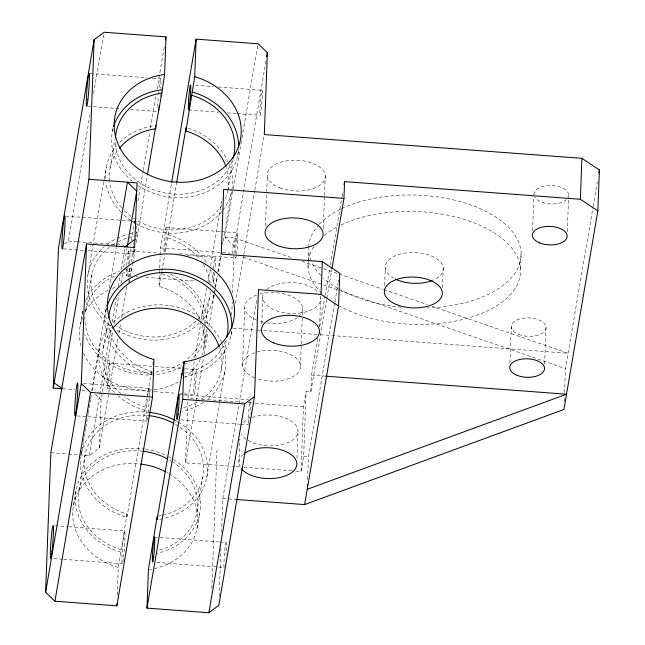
<?xml version="1.0" encoding="UTF-8"?>
<svg xmlns="http://www.w3.org/2000/svg" width="645" height="645" viewBox="0 0 645 645"><rect width="100%" height="100%" fill="white"/><g stroke="black" fill="none" stroke-linecap="round" stroke-linejoin="round"><path stroke-width="0.48" stroke-dasharray="3.23 2.42" d="M80.472 461.256A63.807 53.93 9.7 0 0 125.598 516.968L126.952 517.306L126.702 513.936A59.937 50.665 9.7 0 1 85.325 453.79A59.937 50.665 9.7 0 1 148.793 415.59M79.448 454.878L89.324 455.62L99.249 448.154L101.055 399.852L112.891 330.595M117.253 595.004L118.285 567.39L127.073 514.025M128.944 282.147L129.097 278.205M129.129 277.221L129.5 267.361M129.645 263.41L130.201 248.623M121.728 273.488A59.937 50.665 9.7 0 1 131.016 271.384L131.483 268.844L130.355 268.949A62.839 53.116 9.7 0 0 125.42 269.884M126.952 517.306L146.883 398.126M106.457 308.229A63.807 53.93 9.7 0 0 149.963 374.39L151.325 374.729L151.083 371.302A59.937 50.665 9.7 0 1 108.666 319.92M200.2 319.976A62.839 53.116 9.7 0 0 160.121 286.654L159.009 286.38L159.452 274.544M159.492 273.561L160.153 255.807M160.194 254.823L160.452 247.922L171.61 182.616M234.764 466.512L185.558 462.828L187.864 401.142M211.85 588.425L217.034 449.71M219.171 596.303L220.808 552.37M220.848 551.37L220.993 547.379M221.558 532.399L222.823 498.456L257.161 297.595M231.724 315.074L232.208 302.094M232.539 293.112L234.296 246.188L266.014 60.63M238.884 462.997L239.771 439.181M242.528 365.586L244.681 307.867M261.773 323.661L262.741 297.861M265.418 226.226L267.312 175.48M296.998 458.337L298.038 430.554M300.449 365.884L301.231 344.986M301.271 343.995L302.311 316.131M302.352 315.139L302.61 308.173M308.06 267.377L308.673 251.002M296.015 471.1L301.038 471.479L303.456 406.81L306.069 391.531L310.874 391.894L326.652 299.611M301.038 471.479L303.65 456.2L306.069 391.531M307.609 479.38L308.463 456.563L334.715 302.973M310.874 391.894L311.503 375.108L317.783 338.391M319.589 326.934L320.662 298.159M323.266 228.515L324.459 196.677M324.5 195.677L325.241 175.779M384.638 285.461L385.299 267.78M442.494 287.726L443.228 268.078M509.945 362.974L511.291 327.031M520.467 268.481L521.079 252.106M532.577 230.579L533.842 196.636M544.662 364.151L546.049 327.217M567.294 231.757L568.487 199.813M568.527 198.813L568.68 194.822M564.214 401.504L564.367 397.505M564.552 392.515L565.447 368.561L592.957 207.617M136.28 242.714L147.254 175.932M165.241 251.881L176.545 183.14M64.573 243.899L68.394 241.02L90.381 112.399M93.59 93.598L103.74 34.225M88.01 274.149L106.288 167.216M112.383 131.572L112.867 128.71M80.254 325.249L82.866 309.971A62.839 53.116 9.7 0 0 82.246 322.863M85.721 310.503L91.792 274.964M110.085 167.926L114.995 139.215M91.735 390.951L106.449 304.867M109.328 288.041L116.261 247.478M81.786 451.274L81.278 454.249A63.807 53.93 9.7 0 0 80.649 458.611M81.955 450.283L83.31 442.365M83.479 441.374L84.156 437.415M84.326 436.423L85.003 432.464M85.172 431.473L85.68 428.506M85.85 427.514L87.204 419.589M87.873 415.63L88.212 413.647M88.381 412.663L89.058 408.696M89.228 407.713L90.582 399.787M90.752 398.795L91.429 394.837M92.106 390.878L99.556 347.316M105.651 311.672L106.465 306.891M73.522 505.341L76.134 490.071M78.988 490.603L85.067 455.007M103.353 348.026L108.094 320.299M89.324 455.62L111.311 326.991M112.149 322.04L116.213 298.296M118.245 286.42L120.268 274.552M121.115 269.602L125.009 246.842M114.076 323.669L118.986 294.975M121.01 283.099L122.873 272.214M123.719 267.272L126.936 248.47M131.153 240.714L134.708 219.937M137.925 201.135L142.997 171.457M143.166 170.465L149.761 131.878M150.438 127.92L155.848 96.258M157.033 89.332L164.475 45.795M99.249 448.154L118.196 337.335M118.865 333.376L120.728 322.492M121.574 317.542L126.984 285.88M128.508 276.979L130.371 266.095M131.048 262.136L133.249 249.276M133.418 248.285L133.918 245.318M129.032 283.171L129.524 280.301M130.177 276.487L131.483 268.844M131.387 271.343L132.572 264.434M132.741 263.45L135.273 248.639M159.009 286.38L161.621 271.102L162.734 271.376M161.863 271.626L164.564 255.831M147.052 397.143L151.454 371.399M151.325 374.729L152.309 368.996M194.234 361.547L187.969 398.159L243.205 402.295M194.911 357.588L206.916 287.339M207.932 281.397L209.964 269.529M210.633 265.571L222.138 198.289M203.53 332.618L204.376 327.684M205.054 323.734L209.609 297.079M233.151 159.347L228.072 189.049A59.937 50.665 9.7 0 0 226.266 167.369M203.772 348.429L206.384 333.151M213.422 297.684L213.93 294.717M214.1 293.725L214.608 290.758M215.285 286.799L217.147 275.907M217.825 271.948L220.703 255.114M222.565 244.221L222.904 242.238M223.073 241.254L231.7 190.751M237.795 155.114L238.779 149.382M185.558 462.828L203.989 354.976M204.159 353.984L208.053 331.232M208.891 326.281L214.648 292.645M214.817 291.653L215.325 288.686M215.494 287.694L217.518 275.818M218.195 271.859L221.243 254.049M234.296 246.188L224.976 237.279L241.77 139.046M241.939 138.054L257.887 44.779M224.976 237.279L234.603 238.005L231.99 253.275L233.893 253.936M196.798 512.719L202.885 477.123M221.171 370.141L226.25 340.431M197.039 528.529L199.652 513.251M235.473 303.247L243.617 255.614M243.786 254.622L254.646 191.113M254.815 190.122L264.313 134.555M206.69 477.784L219.389 403.528M219.558 402.536L224.968 370.851M231.063 335.207L231.878 330.433M319.815 326.483L324.903 296.716M325.072 295.724L329.651 268.933M330.329 264.966L341.866 197.491M342.035 196.499L342.713 192.524M326.822 298.611L331.74 269.836M334.884 301.981L338.101 283.155M338.27 282.163L338.609 280.188M593.126 206.634L597.359 181.858M136.232 232.498L137.611 232.369M137.466 235.804L137.087 235.836A59.937 50.665 9.7 0 0 118.301 241.746M90.042 73.522L146.673 77.763M152.639 78.206L160.589 78.803M195.411 85.285L213.302 86.632M218.268 87.002L261.991 90.276M188.622 109.964L218.437 112.198M227.379 112.867L236.32 113.544M237.312 113.617L260.169 115.326M87.656 106.28L121.445 108.812M130.387 109.481L157.211 111.488M65.669 216.099L132.241 221.082M133.233 221.154L136.216 221.38M166.071 227.492L220.727 231.587M221.719 231.66L237.618 232.853M68.394 241.02L76.384 241.625M77.384 241.698L124.316 245.213M160.452 247.922L230.007 253.13M179.157 253.662L235.796 257.903M126.718 265.409A12.569 0.75 -85.7 0 1 128.524 250.841L159.38 253.154M187.26 255.243L215.132 257.331A12.569 0.75 -85.7 0 1 215.003 269.449M63.291 248.857L84.156 250.421M88.131 250.72L133.838 254.138M126.541 268.546A12.569 0.75 -85.7 0 0 126.702 275.899L131.677 276.27M135.66 276.568L137.651 276.713M145.617 277.31L196.386 281.115M208.335 282.01L213.31 282.381M233.24 328.2L257.299 330.006M258.298 330.079L262.313 330.377M263.313 330.45L319.452 334.658M320.452 334.731L568.06 353.283L432.206 306.319M311.503 375.108L324.556 376.083M109.336 363.103L154.131 366.457M155.123 366.529L181.011 368.472M184.994 368.771L195.943 369.593M83.431 383.469L149.011 388.379M107.513 388.153L153.308 391.588M154.3 391.66L176.206 393.297M180.189 393.595L183.172 393.821M184.164 393.893L194.121 394.643M178.875 394.49L248.43 399.698M62.871 388.782L74.812 389.677M81.786 390.201L86.761 390.572M248.22 402.665L254.251 403.117M255.251 403.198L303.456 406.81M181.027 419.839L239.65 424.233M240.641 424.305L248.591 424.902M77.078 415.928L87.019 416.678M88.01 416.751L146.633 421.137M303.65 456.2L308.463 456.563M50.826 452.734L67.604 453.991M68.596 454.064L78.464 454.806M235.764 466.585L242.794 467.117M243.802 467.19L292 470.802M222.823 498.456L235.796 499.424M55.091 525.748L68.007 526.715M68.999 526.788L124.646 530.956M154.502 537.067L219.09 541.905M220.082 541.977L226.04 542.429A12.569 0.75 -85.7 0 1 225.911 554.539M156.654 562.416L224.226 567.479M53.704 558.578L62.646 559.255M63.637 559.328L122.26 563.714M167.748 234.627L169.103 234.965A63.807 53.93 9.7 0 1 206.731 263.023M167.603 238.061L167.974 238.15A59.937 50.665 9.7 0 1 199.192 258.669M145.359 407.043L144.988 406.947A59.937 50.665 9.7 0 1 124.437 396.627M145.238 410.373L143.875 410.035A63.807 53.93 9.7 0 1 116.64 394.595M120.986 549.621L120.615 549.524A59.937 50.665 9.7 0 1 79.15 489.789A59.937 50.665 9.7 0 1 141.739 451.081M120.897 552.12L119.785 551.846A62.839 53.116 9.7 0 1 76.545 488.176A62.839 53.116 9.7 0 1 144.424 448.928M118.285 567.39L117.172 567.116A62.839 53.116 9.7 0 1 73.675 504.592A62.839 53.116 9.7 0 1 139.086 463.884M234.603 238.005L292.556 258.04M302.053 261.322L338.149 273.803M339.101 274.133L382.808 289.234M383.751 289.565L427.458 304.674M243.391 257.218L339.343 290.395M340.294 290.718L565.447 368.561M95.323 394.369L101.055 399.852M320.267 296.144A29.001 15.399 2.1 0 1 289.089 313.285A29.001 15.399 2.1 0 1 264.49 291.967M266.643 289.597A29.001 15.399 2.1 0 1 293.048 282.655A29.001 15.399 2.1 0 1 318.009 292.241M256.791 352.057A29.001 15.399 2.1 0 1 293.749 356.459A29.001 15.399 2.1 0 1 293.435 376.39A29.001 15.399 2.1 0 1 256.379 378.478M254.791 377.881A29.001 15.399 2.1 0 1 254.412 352.823M252.002 417.492A29.001 15.399 2.1 0 1 291.733 421.403A29.001 15.399 2.1 0 1 288.122 442.526A29.001 15.399 2.1 0 1 248.075 440.462M246.019 439.132A29.001 15.399 2.1 0 1 241.399 434.254M243.399 422.556A29.001 15.399 2.1 0 1 249.083 418.702M240.174 466.996A29.001 15.399 2.1 0 1 243.447 454.177M340.987 225.032A106.344 56.47 2.1 0 1 490.458 230.579A106.344 56.47 2.1 0 1 489.208 310.003A106.344 56.47 2.1 0 1 339.713 306.198M321.605 293.12A106.344 56.47 2.1 0 1 308.149 261.83M308.407 260A106.344 56.47 2.1 0 1 313.905 246.624M324.29 235.433A106.344 56.47 2.1 0 1 337.698 226.685M566.705 199.434A17.399 9.24 2.1 0 1 549.734 203.893A17.399 9.24 2.1 0 1 534.697 197.039M533.923 194.637A17.399 9.24 2.1 0 1 551.725 185.502A17.399 9.24 2.1 0 1 568.624 196.024M341.6 208.666A106.344 56.47 2.1 0 1 511.55 230.66A106.344 56.47 2.1 0 1 425.152 308.068M401.359 307.23A106.344 56.47 2.1 0 1 338.69 288.904M337.883 288.436A106.344 56.47 2.1 0 1 323.613 278.068M320.879 275.407A106.344 56.47 2.1 0 1 311.559 262.047M311.164 261.136A106.344 56.47 2.1 0 1 308.592 248.228M308.616 247.309A106.344 56.47 2.1 0 1 318.678 224.944M319.348 224.218A106.344 56.47 2.1 0 1 340.77 209.069M393.934 278.366A29.001 15.399 2.1 0 1 394.28 256.226A29.001 15.399 2.1 0 1 435.907 258.258A29.001 15.399 2.1 0 1 432.835 280.261M259.774 294.12A29.001 15.399 2.1 0 1 293.983 297.587A29.001 15.399 2.1 0 1 299.32 315.865M297.345 317.534A29.001 15.399 2.1 0 1 267.288 322.887M263.652 322.218A29.001 15.399 2.1 0 1 258.532 320.767M256.952 320.17A29.001 15.399 2.1 0 1 257.347 294.838M229.152 164.402A63.807 53.93 9.7 0 1 222.993 210.117M221.864 211.552A63.807 53.93 9.7 0 1 135.49 223.396M134.708 222.944A63.807 53.93 9.7 0 1 131.653 221.017M130.911 220.517A63.807 53.93 9.7 0 1 122.655 213.826M121.26 212.447A63.807 53.93 9.7 0 1 105.869 182.204M105.53 178.657A63.807 53.93 9.7 0 1 116.705 145.714M119.833 142.319A63.807 53.93 9.7 0 1 154.51 125.565M188.267 128.307A63.807 53.93 9.7 0 1 228.451 162.701M213.858 295.079A63.807 53.93 9.7 0 1 201.796 320.581M199.216 323.234A63.807 53.93 9.7 0 1 115.657 329.41M110.448 325.886A63.807 53.93 9.7 0 1 104.297 246.721M107.231 244.35A63.807 53.93 9.7 0 1 116.229 238.787M117.108 238.352A63.807 53.93 9.7 0 1 128.274 234.183M129.145 233.95A63.807 53.93 9.7 0 1 133.547 232.958M210.173 269.634A63.807 53.93 9.7 0 1 214.124 285.356M222.42 344.503A63.807 53.93 9.7 0 1 206.497 400.077M203.425 402.311A63.807 53.93 9.7 0 1 182.092 411.478M114.528 392.547A63.807 53.93 9.7 0 1 110.577 325.112M113.101 322.419A63.807 53.93 9.7 0 1 221.719 342.801M178.27 422.056A63.807 53.93 9.7 0 1 207.029 475.849A63.807 53.93 9.7 0 1 163.814 518.411M162.927 518.612A63.807 53.93 9.7 0 1 158.468 519.435M81.455 453.379A63.807 53.93 9.7 0 1 148.769 412.244M175.109 420.29A63.807 53.93 9.7 0 1 177.488 421.604M250.679 401.319A12.569 0.75 -85.7 0 1 250.163 413.606M249.881 416.791A12.569 0.75 -85.7 0 1 249.728 418.282M248.325 423.426A12.569 0.75 -85.7 0 1 249.752 402.69M136.587 225.798A16.431 0.976 -85.7 0 1 136.24 234.385M134.91 248.962A16.431 0.976 -85.7 0 1 133.491 248.164M133.628 244.528A16.431 0.976 -85.7 0 1 133.733 242.52M159.105 87.462A16.431 0.976 -85.7 0 1 160.653 78.803A16.431 0.976 -85.7 0 1 160.798 88.421M160.42 94.646A16.431 0.976 -85.7 0 1 160.258 96.79M157.832 107.151A16.431 0.976 -85.7 0 1 158.38 95.726M158.541 93.581A16.431 0.976 -85.7 0 1 158.654 92.162M123.332 558.538A16.431 0.976 -85.7 0 1 122.123 552.773A16.431 0.976 -85.7 0 1 124.799 531.109A16.431 0.976 -85.7 0 1 123.542 556.885M225.5 340.891A59.937 50.665 9.7 0 1 184.801 373.124M231.692 330.837A63.807 53.93 9.7 0 1 184.631 376.559M227.903 190.041A59.937 50.665 9.7 0 1 224.275 200.837M221.928 205.029A59.937 50.665 9.7 0 1 137.522 220.703M135.877 219.727A59.937 50.665 9.7 0 1 133.475 218.171M131.169 216.535A59.937 50.665 9.7 0 1 124.154 210.423M121.671 207.73A59.937 50.665 9.7 0 1 109.715 182.132M109.594 181.18A59.937 50.665 9.7 0 1 118.269 149.737M164.08 252.227A12.569 0.75 -85.7 0 1 165.096 232.724A12.569 0.75 -85.7 0 1 166.297 233.401A12.569 0.75 -85.7 0 1 164.362 252.38M210.318 291.435A59.937 50.665 9.7 0 1 196.878 320.46M196.169 321.162A59.937 50.665 9.7 0 1 116.777 326.257M107.167 318.751A59.937 50.665 9.7 0 1 109.852 246.971M112.786 244.915A59.937 50.665 9.7 0 1 115.092 243.488M203.32 264.514A59.937 50.665 9.7 0 1 209.843 281.93M219.534 347.462A59.937 50.665 9.7 0 1 201.667 399.182M197.08 402.069A59.937 50.665 9.7 0 1 183.341 407.68M120.784 393.684A59.937 50.665 9.7 0 1 111.537 329.837M175.448 424.346A59.937 50.665 9.7 0 1 203.231 475.075A59.937 50.665 9.7 0 1 162.29 515.355M161.355 515.565A59.937 50.665 9.7 0 1 158.533 516.097M235.53 253.332A12.569 0.75 -85.7 0 1 236.9 236.046A12.569 0.75 -85.7 0 1 237.9 236.61A12.569 0.75 -85.7 0 1 236.618 253.945M236.312 256.017A12.569 0.75 -85.7 0 1 235.53 256.428M128.524 250.841A12.569 0.75 -85.7 0 1 128.266 264.595M127.984 267.78A12.569 0.75 -85.7 0 1 126.702 275.899M213.568 268.634A12.569 0.75 -85.7 0 1 215.18 257.331M214.737 272.698A12.569 0.75 -85.7 0 1 213.261 282.381A12.569 0.75 -85.7 0 1 213.326 271.9M147.737 395.216A16.431 0.976 -85.7 0 1 149.301 396.103M149.221 397.997A16.431 0.976 -85.7 0 1 147.705 415.96M147.503 417.428A16.431 0.976 -85.7 0 1 146.262 418.081A16.431 0.976 -85.7 0 1 147.334 398.989M171.82 461.425A59.937 50.665 9.7 0 1 197.144 510.671A59.937 50.665 9.7 0 1 158.968 550.258M169.369 459.941A59.937 50.665 9.7 0 1 171.006 460.917M224.129 567.423A12.569 0.75 -85.7 0 1 224.436 554.273A12.569 0.75 -85.7 0 1 226.081 542.421M204.247 326.975A59.937 50.665 9.7 0 1 185.47 360.611M184.752 361.144A59.937 50.665 9.7 0 1 119.591 366.545A59.937 50.665 9.7 0 1 84.963 317.09M85.398 312.373A59.937 50.665 9.7 0 1 116.439 275.375M161.903 273.698A59.937 50.665 9.7 0 1 204.304 323.177M231.894 161.685A59.937 50.665 9.7 0 1 166.523 193.274A59.937 50.665 9.7 0 1 115.407 141.723M206.964 329.224A62.839 53.116 9.7 0 1 191.718 358.942M186.695 363.054A62.839 53.116 9.7 0 1 185.155 364.135M181.124 366.626A62.839 53.116 9.7 0 1 84.753 334.231M85.438 301.4A62.839 53.116 9.7 0 1 119.68 271.456M170.401 274.198A62.839 53.116 9.7 0 1 207.206 325.257M202.175 325.024A62.839 53.116 9.7 0 1 201.917 355.137M200.401 358.838A62.839 53.116 9.7 0 1 184.841 377.776M178.512 381.905A62.839 53.116 9.7 0 1 83.463 352.871M81.077 346.083A62.839 53.116 9.7 0 1 82.109 318.541M85.414 311.374A62.839 53.116 9.7 0 1 108.916 289.992M112.456 288.412A62.839 53.116 9.7 0 1 117.067 286.735M173.457 459.474A62.839 53.116 9.7 0 1 199.805 512.396A62.839 53.116 9.7 0 1 157.09 553.337M145.327 449.057A62.839 53.116 9.7 0 1 168.538 456.628M169.329 457.047A62.839 53.116 9.7 0 1 170.893 457.918M169.143 473.704A62.839 53.116 9.7 0 1 196.951 528.948A62.839 53.116 9.7 0 1 149.551 569.543M166.724 472.325A62.839 53.116 9.7 0 1 168.281 473.196M238.424 150.745A63.807 53.93 9.7 0 1 201.635 193.814A63.807 53.93 9.7 0 1 137.748 185.373M132.459 181.463A63.807 53.93 9.7 0 1 112.964 128.992M279.583 187.776A29.001 15.399 2.1 0 0 325.144 177.786A29.001 15.399 2.1 0 0 284.106 161.315A29.001 15.399 2.1 0 0 279.583 187.776M518.653 334.408A17.399 9.24 2.1 0 0 545.993 328.418A17.399 9.24 2.1 0 0 521.362 318.533A17.399 9.24 2.1 0 0 518.653 334.408M261.144 110.102A12.569 0.75 -85.7 0 0 262.08 90.324A12.569 0.75 -85.7 0 0 260.008 107.973A12.569 0.75 -85.7 0 0 261.144 110.102M108.489 382.928A12.569 0.75 -85.7 0 0 109.424 363.159A12.569 0.75 -85.7 0 0 107.352 380.8A12.569 0.75 -85.7 0 0 108.489 382.928M195.096 389.419A12.569 0.75 -85.7 0 0 196.04 369.641A12.569 0.75 -85.7 0 0 193.96 387.29A12.569 0.75 -85.7 0 0 195.096 389.419"/><path stroke-width="0.97" d="M157.59 516.25L157.098 519.564L181.963 373.616M181.592 373.657L181.463 376.986L184.075 361.708L185.454 361.579A63.807 53.93 9.7 0 0 224.154 281.067A63.807 53.93 9.7 0 0 120.099 273.27A63.807 53.93 9.7 0 0 152.575 359.12L153.937 359.45L152.534 397.078L116.842 605.857L54.93 601.213L45.61 592.312L50.826 452.734L86.511 243.963L134.628 247.567L137.046 182.898L88.929 179.286L53.245 388.064L61.904 388.709M53.245 388.064L58.461 248.486L94.146 39.716L104.079 32.25L165.999 36.886L164.588 74.514L161.855 93.122L155.389 128.806A59.937 50.665 9.7 0 0 119.486 148.197M45.61 592.312L81.294 383.533L86.511 243.963M88.929 179.286L94.146 39.716M116.842 605.857L116.922 603.881M155.759 128.766L155.888 125.436M236.788 499.504L304.625 504.584L338.569 305.996L321.065 294.37L258.508 289.678L254.517 396.514L218.832 605.284L208.899 612.75L146.979 608.114L148.423 569.648L157.211 516.282M225.935 166.442A59.937 50.665 9.7 0 0 186.268 131.12L186.026 127.694L176.714 182.148M185.897 131.024L194.726 76.771L196.136 39.143L258.056 43.787L267.369 52.688L264.313 134.555L581.887 158.339L599.39 169.966L597.859 210.899L563.915 409.486L304.625 504.584M146.979 608.114L182.672 399.336L184.075 361.708M307.351 486.33L307.423 484.347M321.065 294.37L322.29 261.62L221.243 254.049L223.662 189.38L343.954 198.394L344.583 181.608L580.355 199.273L597.859 210.899M338.569 305.996L339.794 273.246L322.29 261.62M580.355 199.273L581.887 158.339M54.93 601.213L90.614 392.442L81.294 383.533M116.431 246.487L127.428 182.172L136.74 191.081L127.275 246.487M165.491 39.853L165.999 36.886M147.423 174.94L155.381 128.411M171.61 182.616L196.136 39.143M153.123 364.223L153.446 362.313M266.691 56.663L267.369 52.688M208.899 612.75L244.592 403.98L254.517 396.514M344.067 184.591L344.583 181.608M331.909 268.844L343.954 198.394M598.882 172.941L599.39 169.966M125.009 246.842L134.934 239.376M307.238 489.305L566.528 394.216L325.564 376.164M164.588 74.514L163.209 74.643A63.807 53.93 9.7 0 0 124.509 155.155A63.807 53.93 9.7 0 0 228.572 162.951A63.807 53.93 9.7 0 0 196.088 77.11L194.726 76.771M161.976 89.792L160.597 89.921A63.807 53.93 9.7 0 0 113.689 126.436M161.855 93.122L161.476 93.162A59.937 50.665 9.7 0 0 115.471 137.925M90.614 392.442L152.534 397.078M182.672 399.336L244.592 403.98M192.113 92.05L193.476 92.388A63.807 53.93 9.7 0 1 238.626 147.213M191.992 95.379L192.363 95.476A59.937 50.665 9.7 0 1 233.111 158.081M54.116 382.969L62.073 388.258M244.149 453.637A29.001 15.399 2.1 0 1 288.404 452.838A29.001 15.399 2.1 0 1 284.405 476.244A29.001 15.399 2.1 0 1 241.536 468.915M432.094 280.559A29.001 15.399 2.1 0 1 395.329 279.083M149.696 412.357A63.807 53.93 9.7 0 1 174.295 419.871M108.739 318.025A59.937 50.665 9.7 0 1 176.367 273.407A59.937 50.665 9.7 0 1 226.629 337.262M107.53 304.859A63.807 53.93 9.7 0 1 178.649 270.489A63.807 53.93 9.7 0 1 231.869 328.192M159.275 106.385A16.431 0.976 -85.7 0 1 159.073 107.852M158.88 109.102A16.431 0.976 -85.7 0 1 158.347 111.351M112.754 328.297A59.937 50.665 9.7 0 1 170.828 309.149A59.937 50.665 9.7 0 1 219.203 346.534M148.793 415.59A59.937 50.665 9.7 0 1 173.779 423.41M142.714 451.186A59.937 50.665 9.7 0 1 167.692 459.006M140.9 464.086A62.839 53.116 9.7 0 1 165.136 471.487M273.778 342.906A29.001 15.399 2.1 0 0 319.348 332.917A29.001 15.399 2.1 0 0 278.301 316.445A29.001 15.399 2.1 0 0 273.778 342.906M277.423 245.487A29.001 15.399 2.1 0 0 322.992 235.506A29.001 15.399 2.1 0 0 281.946 219.026A29.001 15.399 2.1 0 0 277.423 245.487M396.651 304.633A29.001 15.399 2.1 0 0 442.22 294.652A29.001 15.399 2.1 0 0 401.174 278.172A29.001 15.399 2.1 0 0 396.651 304.633M517.121 375.342A17.399 9.24 2.1 0 0 544.461 369.351A17.399 9.24 2.1 0 0 519.83 359.467A17.399 9.24 2.1 0 0 517.121 375.342M539.752 242.947A17.399 9.24 2.1 0 0 567.092 236.957A17.399 9.24 2.1 0 0 542.461 227.072A17.399 9.24 2.1 0 0 539.752 242.947M189.598 104.74A12.569 0.75 -85.7 0 0 190.541 84.971A12.569 0.75 -85.7 0 0 188.469 102.62A12.569 0.75 -85.7 0 0 189.598 104.74M63.573 241.948A16.431 0.976 -85.7 0 0 64.798 216.091A16.431 0.976 -85.7 0 0 62.081 239.166A16.431 0.976 -85.7 0 0 63.573 241.948M178.028 414.316A12.569 0.75 -85.7 0 0 178.963 394.547A12.569 0.75 -85.7 0 0 176.891 412.195A12.569 0.75 -85.7 0 0 178.028 414.316M87.938 99.37A16.431 0.976 -85.7 0 0 89.171 73.514A16.431 0.976 -85.7 0 0 86.454 96.589A16.431 0.976 -85.7 0 0 87.938 99.37M51.995 551.523A16.431 0.976 -85.7 0 0 53.221 525.667A16.431 0.976 -85.7 0 0 50.512 548.742A16.431 0.976 -85.7 0 0 51.995 551.523M76.368 408.946A16.431 0.976 -85.7 0 0 77.593 383.09A16.431 0.976 -85.7 0 0 74.885 406.165A16.431 0.976 -85.7 0 0 76.368 408.946M153.655 556.893A12.569 0.75 -85.7 0 0 154.598 537.124A12.569 0.75 -85.7 0 0 152.518 554.773A12.569 0.75 -85.7 0 0 153.655 556.893"/></g></svg>
